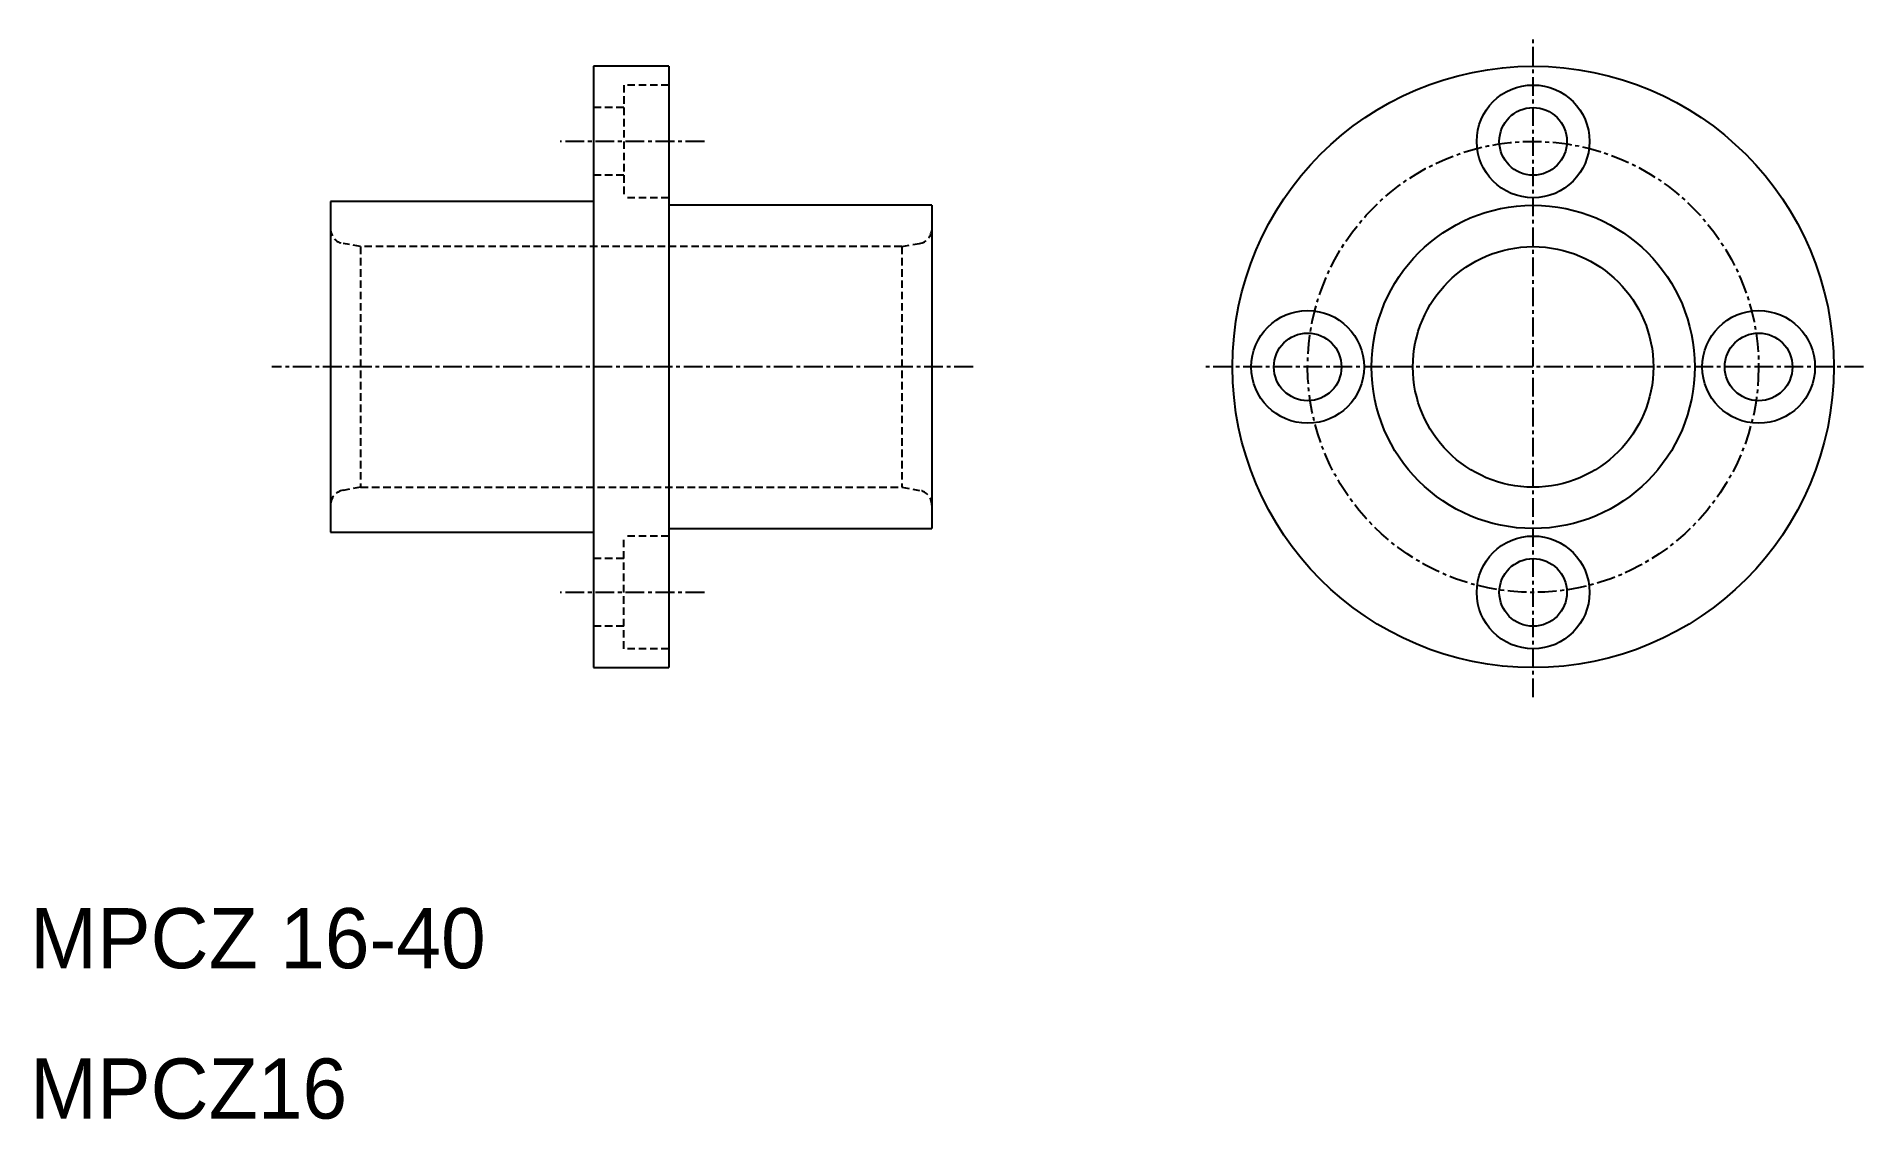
# Model space of a CAD drawing. Extents: x 10 to 132, y 10 to 82.
import ezdxf

# ---------------------------------------------------------------- set-up
doc = ezdxf.new("R2010")
doc.units = 0
doc.linetypes.add('CENTER', pattern=[2, 1.25, -0.25, 0.25, -0.25])
doc.linetypes.add('DASHED', pattern=[0.75, 0.5, -0.25])
doc.layers.get('0').update_dxf_attribs({"linetype": 'CONTINUOUS'})
doc.layers.add('CENTER', color=1, linetype='CENTER')

msp = doc.modelspace()

# ---------------------------------------------------------------- linework, layer by layer
at = {"color": 7, "linetype": 'CONTINUOUS'}
for p, q in [((47.5, 80), (47.5, 40)), ((52.5, 80), (47.5, 80)), ((52.5, 80), (52.5, 40)), ((47.5, 71), (30, 71)), ((30, 71), (30, 49)), ((70, 70.75), (52.5, 70.75)), ((70, 70.75), (70, 49.25)), ((30, 49), (47.5, 49)), ((52.5, 49.25), (70, 49.25)), ((47.5, 40), (52.5, 40))]:
    msp.add_line(p, q, dxfattribs=at)
at = {"color": 3, "linetype": 'DASHED'}
for p, q in [((49.5, 78.75), (49.5, 71.25)), ((52.5, 78.75), (49.5, 78.75)), ((49.5, 77.25), (47.5, 77.25)), ((49.5, 72.75), (47.5, 72.75)), ((52.5, 71.25), (49.5, 71.25)), ((32, 68), (30.83, 68.21)), ((68, 68), (69.17, 68.21)), ((68, 68), (32, 68)), ((32, 68), (32, 52)), ((68, 68), (68, 52)), ((32, 52), (30.83, 51.79)), ((32, 52), (68, 52)), ((68, 52), (69.17, 51.79)), ((49.5, 41.25), (49.5, 48.75)), ((52.5, 48.75), (49.5, 48.75)), ((49.5, 47.25), (47.5, 47.25)), ((49.5, 42.75), (47.5, 42.75)), ((52.5, 41.25), (49.5, 41.25))]:
    msp.add_line(p, q, dxfattribs=at)
at = {"color": 7, "linetype": 'CONTINUOUS'}
for centre, radius in [((110, 60), 20), ((110, 75), 3.75), ((110, 75), 2.25), ((110, 60), 10.75), ((110, 60), 8), ((95, 60), 3.75), ((125, 60), 3.75), ((95, 60), 2.25), ((125, 60), 2.25), ((110, 45), 3.75), ((110, 45), 2.25)]:
    msp.add_circle(centre, radius, dxfattribs=at)
at = {"color": 3, "linetype": 'DASHED'}
for centre, start, end in [((31, 69.19), 180, 260), ((69, 69.19), 280, 0), ((31, 50.81), 100, 180), ((69, 50.81), 0, 80)]:
    msp.add_arc(centre, 1, start, end, dxfattribs=at)
at = {"layer": 'CENTER', "color": 1, "linetype": 'CENTER'}
for p, q in [((110, 38.03), (110, 81.97)), ((54.87, 75), (45.28, 75)), ((72.74, 60), (26.09, 60)), ((131.97, 60), (88.03, 60)), ((54.87, 45), (45.28, 45))]:
    msp.add_line(p, q, dxfattribs=at)
msp.add_circle((110, 60), 15, dxfattribs=at)

# ---------------------------------------------------------------- texts
at = {"color": 7, "linetype": 'CONTINUOUS'}
for s, p in [('MPCZ 16-40', (10, 20)), ('MPCZ16', (10, 10))]:
    msp.add_text(s, height=4, dxfattribs=at).set_placement(p)

doc.saveas('drawing.dxf')
